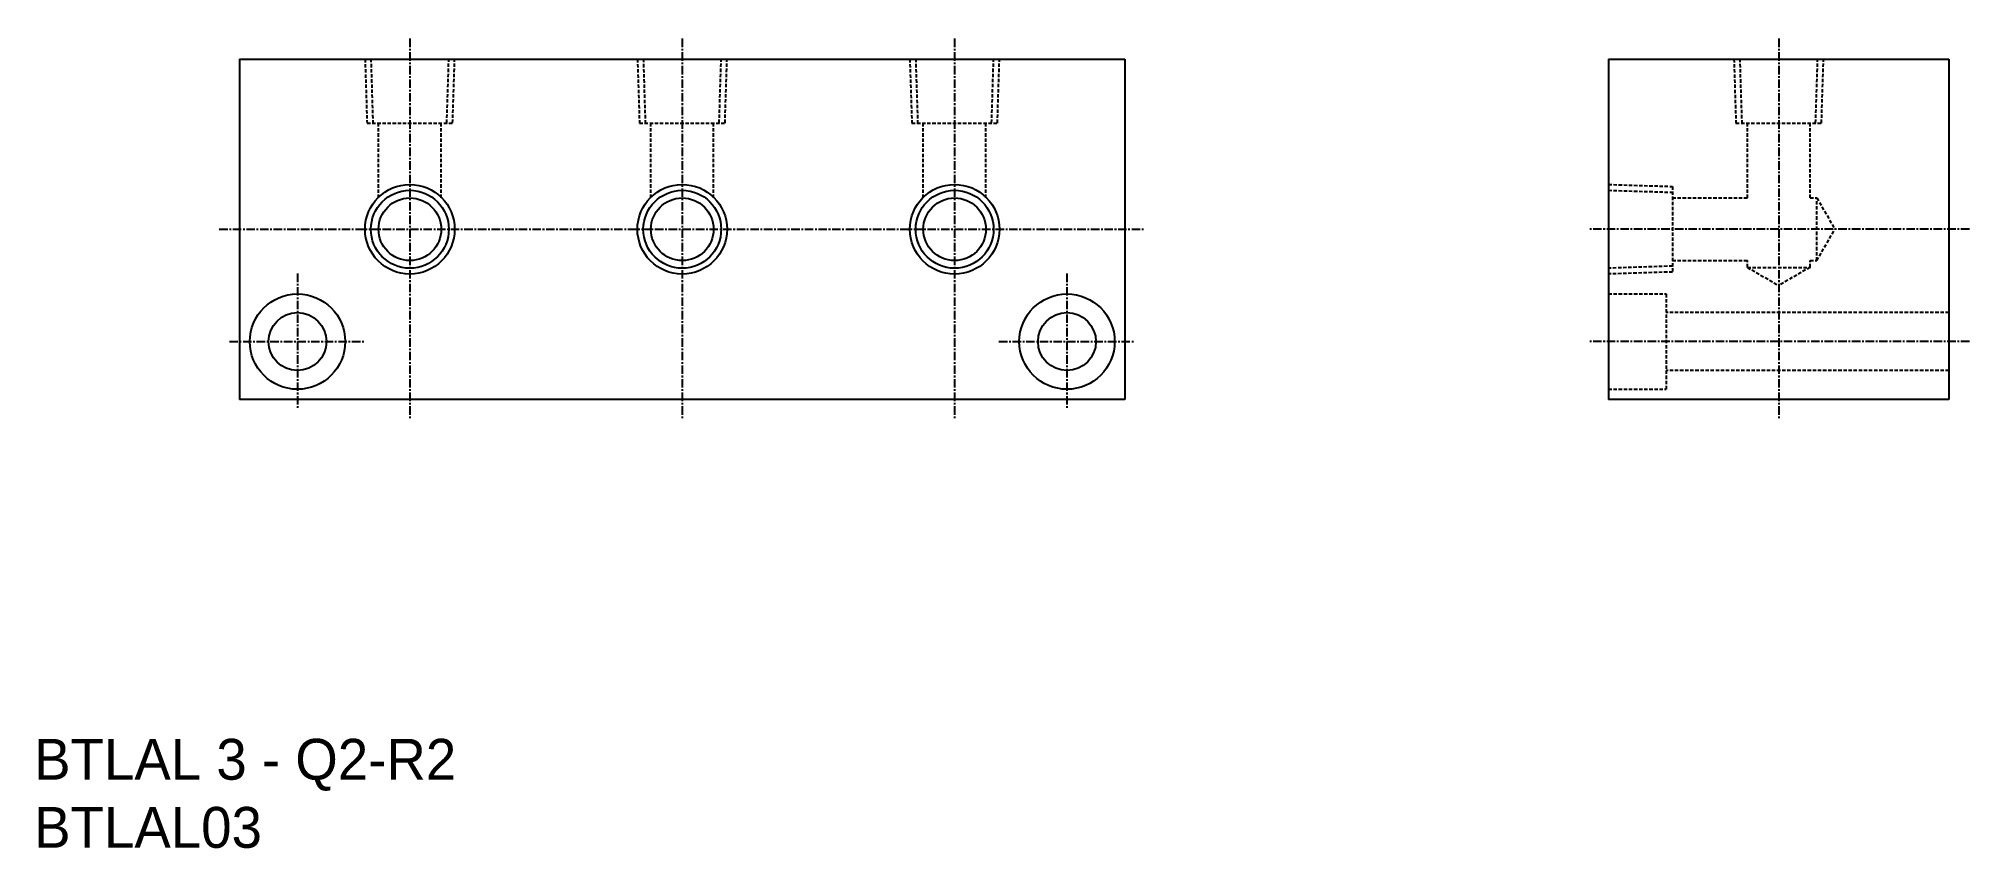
# Model space of a CAD drawing. Extents: x 1892 to 2176, y 444 to 563.
import ezdxf

# ---------------------------------------------------------------- set-up
doc = ezdxf.new("R2010")
doc.units = 0
doc.linetypes.add('CENTER', pattern=[2, 1.25, -0.25, 0.25, -0.25])
doc.linetypes.add('DASHED', pattern=[0.75, 0.5, -0.25])
doc.layers.get('0').update_dxf_attribs({"linetype": 'CONTINUOUS'})
doc.layers.add('CENTER', color=1, linetype='CENTER')

msp = doc.modelspace()

# ---------------------------------------------------------------- linework, layer by layer
at = {"color": 7, "linetype": 'CONTINUOUS'}
for p, q in [((1921.96, 560.24), (2051.96, 560.24)), ((1921.96, 560.24), (1921.96, 510.24)), ((2051.96, 560.24), (2051.96, 510.24)), ((2122.97, 560.24), (2172.97, 560.24)), ((2122.97, 560.24), (2122.97, 510.24)), ((2172.97, 560.24), (2172.97, 510.24)), ((2051.96, 510.24), (1921.96, 510.24)), ((2172.97, 510.24), (2122.97, 510.24))]:
    msp.add_line(p, q, dxfattribs=at)
at = {"color": 3, "linetype": 'DASHED'}
for p, q in [((1940.38, 560.24), (1940.68, 550.84)), ((1941.24, 560.27), (1941.53, 550.84)), ((1952.39, 550.84), (1952.68, 560.27)), ((1953.24, 550.84), (1953.54, 560.24)), ((1980.38, 560.24), (1980.68, 550.84)), ((1981.24, 560.27), (1981.53, 550.84)), ((1992.39, 550.84), (1992.68, 560.27)), ((1993.24, 550.84), (1993.54, 560.24)), ((2020.38, 560.24), (2020.68, 550.84)), ((2021.24, 560.27), (2021.53, 550.84)), ((2032.39, 550.84), (2032.68, 560.27)), ((2033.24, 550.84), (2033.54, 560.24)), ((2141.4, 560.24), (2141.69, 550.84)), ((2142.25, 560.27), (2142.55, 550.84)), ((2153.4, 550.84), (2153.7, 560.27)), ((2154.26, 550.84), (2154.55, 560.24)), ((1940.68, 550.84), (1953.24, 550.84)), ((1942.36, 539.84), (1942.36, 550.84)), ((1951.56, 539.84), (1951.56, 550.84)), ((1980.68, 550.84), (1993.24, 550.84)), ((1982.36, 539.84), (1982.36, 550.84)), ((1991.56, 539.84), (1991.56, 550.84)), ((2020.68, 550.84), (2033.24, 550.84)), ((2022.36, 539.84), (2022.36, 550.84)), ((2031.56, 539.84), (2031.56, 550.84)), ((2141.69, 550.84), (2154.26, 550.84)), ((2143.37, 539.84), (2143.37, 550.84)), ((2152.57, 539.84), (2152.57, 550.84)), ((2122.97, 541.82), (2132.37, 541.53)), ((2122.97, 540.97), (2132.37, 540.67)), ((2132.37, 541.53), (2132.37, 528.96)), ((2132.37, 539.84), (2143.37, 539.84)), ((2152.57, 539.84), (2153.57, 539.84)), ((2153.57, 530.64), (2153.57, 539.84)), ((2153.57, 539.84), (2156.23, 535.24)), ((2153.57, 530.64), (2156.23, 535.24)), ((2132.37, 530.64), (2143.37, 530.64)), ((2143.37, 529.64), (2143.37, 530.64)), ((2152.57, 529.64), (2152.57, 530.64)), ((2152.57, 530.64), (2153.57, 530.64)), ((2132.37, 529.82), (2122.97, 529.52)), ((2132.37, 528.96), (2122.97, 528.67)), ((2143.37, 529.64), (2152.57, 529.64)), ((2143.37, 529.64), (2147.97, 526.99)), ((2152.57, 529.64), (2147.97, 526.99)), ((2122.97, 525.74), (2131.47, 525.74)), ((2131.47, 525.74), (2131.47, 511.74)), ((2172.97, 522.99), (2131.47, 522.99)), ((2172.97, 514.49), (2131.47, 514.49)), ((2122.97, 511.74), (2131.47, 511.74))]:
    msp.add_line(p, q, dxfattribs=at)
at = {"color": 3, "linetype": 'CONTINUOUS'}
for centre in [(1946.96, 535.24), (1986.96, 535.24), (2026.96, 535.24)]:
    msp.add_circle(centre, 6.58, dxfattribs=at)
at = {"color": 7, "linetype": 'CONTINUOUS'}
for centre, radius in [((1946.96, 535.24), 5.72), ((1946.96, 535.24), 4.6), ((1986.96, 535.24), 5.72), ((1986.96, 535.24), 4.6), ((2026.96, 535.24), 5.72), ((2026.96, 535.24), 4.6), ((1930.46, 518.74), 7), ((2043.46, 518.74), 7), ((1930.46, 518.74), 4.25), ((2043.46, 518.74), 4.25)]:
    msp.add_circle(centre, radius, dxfattribs=at)
at = {"layer": 'CENTER', "color": 1, "linetype": 'CENTER'}
for p, q in [((1946.96, 563.24), (1946.96, 507.24)), ((1986.96, 563.24), (1986.96, 507.24)), ((2026.96, 563.24), (2026.96, 507.24)), ((2147.97, 563.24), (2147.97, 507.24)), ((1918.96, 535.24), (2054.96, 535.24)), ((2175.97, 535.24), (2119.97, 535.24)), ((1930.46, 528.74), (1930.46, 508.74)), ((2043.46, 528.74), (2043.46, 508.74)), ((1920.46, 518.74), (1940.46, 518.74)), ((2033.46, 518.74), (2053.46, 518.74)), ((2175.97, 518.74), (2119.97, 518.74))]:
    msp.add_line(p, q, dxfattribs=at)

# ---------------------------------------------------------------- texts
at = {"color": 7, "linetype": 'CONTINUOUS'}
for s, p in [('BTLAL 3 - Q2-R2', (1891.79, 454.39)), ('BTLAL03', (1891.79, 444.39))]:
    msp.add_text(s, height=6, dxfattribs=at).set_placement(p)

doc.saveas('drawing.dxf')
